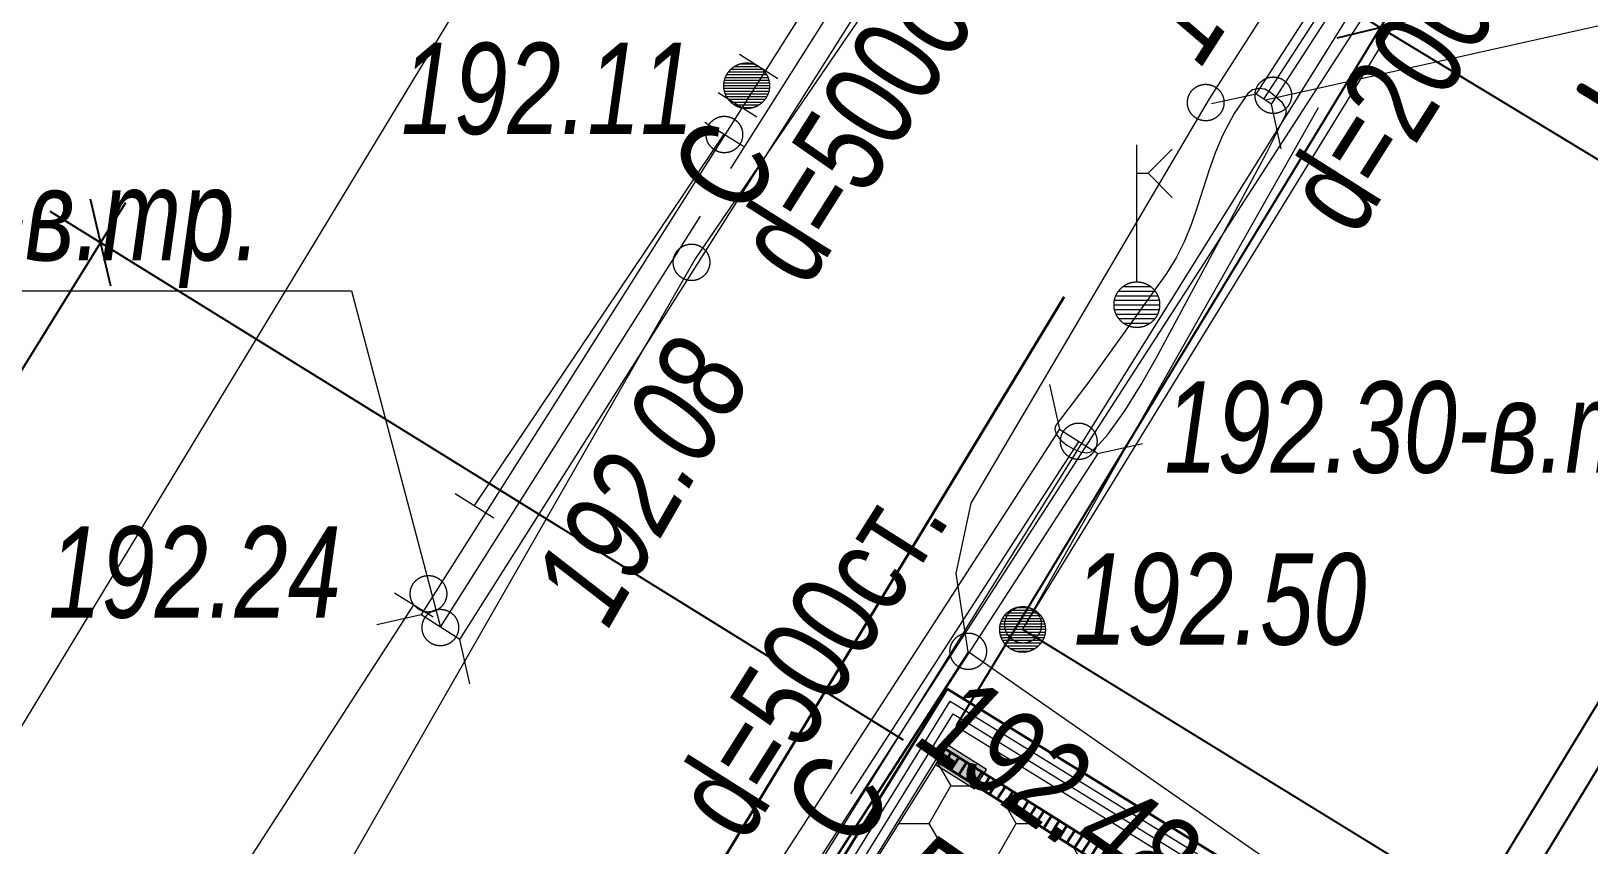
# Model space of a CAD drawing. Header units: millimetres. Extents: x -38151500 to -27467627, y -20617104 to -20349562.
# Drawn here: x -32391989 to -32374934, y -20468210 to -20459298 of the extents above; entities that cross this region are included whole.
import ezdxf
from ezdxf.xclip import XClip

# ---------------------------------------------------------------- set-up
doc = ezdxf.new("R2010")
doc.units = ezdxf.units.MM
doc.header["$MEASUREMENT"] = 0
doc.header["$XCLIPFRAME"] = 0
for name, color, linetype in [('!!! ПОДОСНОВА', 7, 'Continuous'), ('ЛИВНЕВКА лотки', 7, 'Continuous'), ('Новый_РАЗМЕРЫ', 7, 'Continuous')]:
    doc.layers.add(name, color=color, linetype=linetype)
for name, color, linetype, lineweight in [('ЛИВНЕВКА лотки_Ном._пера__220', 220, 'Continuous', 13), ('ЛИВНЕВКА лотки_Ном._пера__5', 5, 'Continuous', 30), ('Новый_ГП_Граница участка_Ном._пера__1', 1, 'Continuous', 40), ('Новый_ГП_Дороги_проезды_Ном._пера__16', 16, 'Continuous', 20), ('Новый_ГП_Ограждение_Ном._пера__152', 152, 'Continuous', 18), ('Новый_РАЗМЕРЫ_Ном._пера__7', 7, 'Continuous', 25), ('Чертеж_1_Новофедоровское_снт 28_07$0$tp_Дороги_Ном._пера__253', 252, 'Continuous', 18), ('Чертеж_1_Новофедоровское_снт 28_07$0$tp_отметки_новые_Ном._пера__253', 252, 'Continuous', 18), ('Чертеж_1_Новофедоровское_снт 28_07$0$tp_трубы под дорогой_Ном._пера__253', 252, 'Continuous', 18), ('Чертеж_1_Новофедоровское_снт 28_07$0$U_ТЕКСТ_БЕЛЫЙ_Ном._пера__253', 252, 'Continuous', 18), ('Чертеж_1_Новый_ГП_Топография_Ном._пера__253', 252, 'Continuous', 18), ('Чертеж_1_Новый_Новофедоровское_снт 28_07$0$tp_Дороги_Ном._пера__253', 252, 'Continuous', 18), ('Чертеж_1_Новый_Новофедоровское_снт 28_07$0$tp_канавы_Ном._пера__253', 252, 'Continuous', 18), ('Чертеж_1_Новый_Новофедоровское_снт 28_07$0$tp_ЛЭП нн_Ном._пера__253', 252, 'Continuous', 18), ('Чертеж_1_Новый_Новофедоровское_снт 28_07$0$tp_Ограждения ДЕР_Ном._пера__253', 252, 'Continuous', 18), ('Чертеж_1_Новый_Новофедоровское_снт 28_07$0$tp_Ограждения мет_Ном._пера__253', 252, 'Continuous', 18), ('Чертеж_1_Новый_Новофедоровское_снт 28_07$0$tp_Ограждения рабица_Ном._пера__253', 252, 'Continuous', 18), ('Чертеж_1_Новый_Новофедоровское_снт 28_07$0$tp_Ограждения_Ном._пера__253', 252, 'Continuous', 18), ('Чертеж_1_Новый_Новофедоровское_снт 28_07$0$tp_Ограждения_Ном._пера__7', 7, 'Continuous', 18), ('Чертеж_1_Новый_Новофедоровское_снт 28_07$0$tp_отметки_новые_Ном._пера__253', 252, 'Continuous', 18), ('Чертеж_1_Новый_Новофедоровское_снт 28_07$0$tp_отметки_новые_Ном._пера__7', 7, 'Continuous', 18), ('Чертеж_1_Новый_Новофедоровское_снт 28_07$0$tp_сооружения_Ном._пера__7', 7, 'Continuous', 18), ('Чертеж_1_Новый_Новофедоровское_снт 28_07$0$tp_трубы под дорогой_Ном._пера__253', 252, 'Continuous', 18), ('Чертеж_1_Новый_Новофедоровское_снт 28_07$0$U_Водосток_Ном._пера__253', 252, 'Continuous', 18), ('Чертеж_1_Новый_Новофедоровское_снт 28_07$0$U_Газопровод_Ном._пера__253', 252, 'Continuous', 18)]:
    doc.layers.add(name, color=color, linetype=linetype, lineweight=lineweight)
doc.layers.add('Новый_ГП_Благоустройство штриховка_Ном._пера__252', color=7, linetype='Continuous', lineweight=13, true_color=0x666666)
doc.layers.add('Новый_ГП_Дороги_проезды_Ном._пера__251', color=7, linetype='Continuous', lineweight=40, true_color=0x656565)
doc.styles.add('РЎР“Р•РќР•Р\xa0РР\xa0_РЎРўРР›Р¬_1', font='arial.ttf', dxfattribs={"width": 0.75})
doc.styles.add('РЎР“Р•РќР•Р\xa0РР\xa0_РЎРўРР›Р¬_3', font='arial.ttf', dxfattribs={"width": 0.749999})
doc.styles.add('РЎР“Р•РќР•Р\xa0РР\xa0_РЎРўРР›Р¬_7', font='')
doc.styles.get('РЎР“Р•РќР•Р\xa0РР\xa0_РЎРўРР›Р¬_7').set_extended_font_data('GOST_type_A')
doc.dimstyles.new('СГЕНЕРИР_СТИЛЬ__2', dxfattribs={"dimtxt": 1200, "dimasz": 658.316413, "dimexe": 0.18, "dimexo": 437.5, "dimgap": 0, "dimtad": 1, "dimdec": 1, "dimlfac": 0.001, "dimzin": 0, "dimdsep": 46, "dimtxsty": 'РЎР“Р•РќР•Р\xa0РР\xa0_РЎРўРР›Р¬_7', "dimblk": 'ARROWHEAD_6', "dimblk1": 'ARROWHEAD_6', "dimblk2": 'ARROWHEAD_6', "dimcen": 0.09, "dimclrd": 7, "dimclre": 7, "dimclrt": 7, "dimadec": 1, "dimazin": 0, "dimtfac": 1, "dimtdec": 4, "dimtmove": 0, "dimatfit": 3, "dimfxl": 0, "dimtolj": 1, "dimtzin": 0, "dimarcsym": 0})

# ---------------------------------------------------------------- blocks, each defined once
blk = doc.blocks.new('Чертеж_5_1', base_point=(5709271, 0))
at = {"layer": 'Чертеж_1_Новый_ГП_Топография_Ном._пера__253', "color": 252, "lineweight": 18, "flags": 128}
for points in [[(-32412929, -20517064), (-32412889, -20517000), (-32402402, -20499900), (-32376232, -20516708), (-32364671, -20500671), (-32354755, -20487867), (-32356509, -20480650), (-32358514, -20473503), (-32364007, -20475465), (-32366862, -20474628), (-32381133, -20465849), (-32371184, -20449640), (-32378793, -20444942), (-32419824, -20512686)], [(-32381959, -20466500), (-32362559, -20478480), (-32360089, -20474480), (-32355649, -20486530), (-32365379, -20500140), (-32364519, -20500700), (-32375879, -20516190), (-32376209, -20516730), (-32376479, -20516560), (-32400959, -20500980), (-32390279, -20483870), (-32391989, -20482750)]]:
    blk.add_lwpolyline(points, close=True, dxfattribs=at)
at = {"layer": 'Чертеж_1_Новый_Новофедоровское_снт 28_07$0$tp_Дороги_Ном._пера__253', "color": 252, "lineweight": 18, "flags": 128}
for points in [[(-32381728, -20466094), (-32381862, -20465239), (-32381696, -20464466), (-32379086, -20460039), (-32366781, -20440842), (-32363718, -20437186), (-32361985, -20435998), (-32359869, -20435528), (-32358857, -20435446), (-32356866, -20435694), (-32354756, -20436711), (-32353956, -20437573)], [(-32379196, -20451967), (-32378363, -20452488), (-32384719, -20461790), (-32390401, -20471714), (-32391597, -20471463)]]:
    blk.add_lwpolyline(points, dxfattribs=at)
blk.add_lwpolyline([(-32383559, -20468926), (-32378627, -20472361), (-32376804, -20469524), (-32381728, -20466094)], close=True, dxfattribs=at)
at = {"layer": 'Чертеж_1_Новый_Новофедоровское_снт 28_07$0$tp_канавы_Ном._пера__253', "color": 252, "lineweight": 18, "flags": 128}
blk.add_lwpolyline([(-32380407, -20463139), (-32380766, -20463609), (-32380778, -20463634), (-32380781, -20463661), (-32380761, -20463719), (-32380714, -20463777), (-32380648, -20463831), (-32380574, -20463876), (-32380500, -20463906), (-32380435, -20463917), (-32380388, -20463904), (-32380295, -20463820), (-32380202, -20463715), (-32380014, -20463457), (-32379835, -20463167), (-32379672, -20462879), (-32378463, -20460634), (-32378251, -20460211), (-32378244, -20460178), (-32378250, -20460146), (-32378289, -20460084), (-32378419, -20459969), (-32378480, -20459935), (-32378549, -20459927), (-32378615, -20459942), (-32378666, -20459980), (-32378819, -20460198), (-32378942, -20460432), (-32379022, -20460623), (-32379091, -20460818), (-32379218, -20461213), (-32379285, -20461407), (-32379361, -20461597), (-32379451, -20461779), (-32379559, -20461951)], close=True, dxfattribs=at)
at = {"layer": 'Чертеж_1_Новый_Новофедоровское_снт 28_07$0$tp_ЛЭП нн_Ном._пера__253', "color": 252, "lineweight": 18, "flags": 128}
blk.add_lwpolyline([(-32414928, -20518699), (-32413817, -20517036), (-32393204, -20484194), (-32368167, -20444066), (-32366958, -20442473)], dxfattribs=at)
at = {"layer": 'Чертеж_1_Новый_Новофедоровское_снт 28_07$0$tp_Ограждения ДЕР_Ном._пера__253', "color": 252, "lineweight": 18, "flags": 128}
for points in [[(-32387136, -20464494), (-32384402, -20460426)], [(-32391597, -20471463), (-32387800, -20465581)]]:
    blk.add_lwpolyline(points, dxfattribs=at)
at = {"layer": 'Чертеж_1_Новый_Новофедоровское_снт 28_07$0$tp_Ограждения мет_Ном._пера__253', "color": 252, "lineweight": 18, "flags": 128}
blk.add_lwpolyline([(-32377896, -20460137), (-32381134, -20465851)], dxfattribs=at)
at = {"layer": 'Чертеж_1_Новый_Новофедоровское_снт 28_07$0$tp_Ограждения рабица_Ном._пера__253', "color": 252, "lineweight": 18, "flags": 128}
blk.add_lwpolyline([(-32381134, -20465851), (-32366862, -20474628), (-32364007, -20475465)], dxfattribs=at)
at = {"layer": 'Чертеж_1_Новый_Новофедоровское_снт 28_07$0$tp_Ограждения_Ном._пера__253', "color": 252, "lineweight": 18, "flags": 128}
for points in [[(-32384235, -20459551), (-32383812, -20459817)], [(-32384466, -20459971), (-32384043, -20460237)], [(-32384613, -20460293), (-32384190, -20460559)], [(-32387347, -20464361), (-32386924, -20464627)], [(-32388011, -20465448), (-32387588, -20465714)]]:
    blk.add_lwpolyline(points, dxfattribs=at)
at = {"layer": 'Чертеж_1_Новый_Новофедоровское_снт 28_07$0$tp_Ограждения_Ном._пера__7', "color": 7, "lineweight": 18}
for p, q in [((-32384353, -20459744), (-32383958, -20459744)), ((-32384326, -20459714), (-32383985, -20459714)), ((-32384287, -20459684), (-32384024, -20459684)), ((-32384216, -20459654), (-32384096, -20459654)), ((-32384404, -20459894), (-32383905, -20459894)), ((-32384403, -20459924), (-32383908, -20459924)), ((-32384402, -20459864), (-32383908, -20459864)), ((-32384397, -20459834), (-32383914, -20459834)), ((-32384386, -20459804), (-32383923, -20459804)), ((-32384372, -20459774), (-32383937, -20459774)), ((-32384398, -20459954), (-32383912, -20459954)), ((-32384388, -20459984), (-32383921, -20459984)), ((-32384374, -20460014), (-32383936, -20460014)), ((-32384356, -20460044), (-32383955, -20460044)), ((-32384330, -20460074), (-32383981, -20460074)), ((-32384293, -20460104), (-32384018, -20460104)), ((-32384229, -20460134), (-32384079, -20460134)), ((-32381351, -20465729), (-32380916, -20465729)), ((-32381332, -20465699), (-32380937, -20465699)), ((-32381305, -20465669), (-32380964, -20465669)), ((-32381266, -20465639), (-32381003, -20465639)), ((-32381195, -20465609), (-32381075, -20465609)), ((-32381383, -20465849), (-32380884, -20465849)), ((-32381382, -20465879), (-32380887, -20465879)), ((-32381381, -20465819), (-32380887, -20465819)), ((-32381377, -20465909), (-32380891, -20465909)), ((-32381376, -20465789), (-32380893, -20465789)), ((-32381365, -20465759), (-32380902, -20465759)), ((-32381367, -20465939), (-32380900, -20465939)), ((-32381353, -20465969), (-32380915, -20465969)), ((-32381335, -20465999), (-32380934, -20465999)), ((-32381309, -20466029), (-32380960, -20466029)), ((-32381272, -20466059), (-32380997, -20466059)), ((-32381208, -20466089), (-32381058, -20466089))]:
    blk.add_line(p, q, dxfattribs=at)
for centre in [(-32384155, -20459896), (-32381134, -20465851)]:
    blk.add_circle(centre, 250, dxfattribs=at)
at = {"layer": 'Чертеж_1_Новый_Новофедоровское_снт 28_07$0$tp_отметки_новые_Ном._пера__253', "color": 252, "lineweight": 18, "flags": 128}
for points in [[(-32365989, -20458862), (-32373149, -20458862), (-32378476, -20460053)], [(-32395724, -20462142), (-32388483, -20462142), (-32387507, -20465827)]]:
    blk.add_lwpolyline(points, dxfattribs=at)
at = {"layer": 'Чертеж_1_Новый_Новофедоровское_снт 28_07$0$tp_отметки_новые_Ном._пера__7', "color": 7, "lineweight": 18}
for centre in [(-32379129, -20460080), (-32378389, -20460000), (-32384399, -20460430), (-32384759, -20461830), (-32380519, -20463790), (-32387639, -20465460), (-32387509, -20465830), (-32381129, -20465800), (-32381729, -20466090)]:
    blk.add_circle(centre, 200, dxfattribs=at)
at = {"layer": 'Чертеж_1_Новый_Новофедоровское_снт 28_07$0$tp_сооружения_Ном._пера__7', "color": 7, "lineweight": 18}
for p, q in [((-32379883, -20462044), (-32379883, -20460544)), ((-32379760, -20460853), (-32379495, -20461118)), ((-32380083, -20462146), (-32379682, -20462146)), ((-32380034, -20462096), (-32379731, -20462096)), ((-32380132, -20462296), (-32379633, -20462296)), ((-32380128, -20462246), (-32379638, -20462246)), ((-32380112, -20462196), (-32379653, -20462196)), ((-32380127, -20462346), (-32379638, -20462346)), ((-32380111, -20462396), (-32379655, -20462396)), ((-32380081, -20462446), (-32379684, -20462446)), ((-32380030, -20462496), (-32379735, -20462496))]:
    blk.add_line(p, q, dxfattribs=at)
at = {"layer": 'Чертеж_1_Новый_Новофедоровское_снт 28_07$0$tp_сооружения_Ном._пера__7', "color": 7, "lineweight": 18, "flags": 128}
blk.add_lwpolyline([(-32379883, -20460853), (-32379760, -20460853), (-32379495, -20460589)], dxfattribs=at)
at = {"layer": 'Чертеж_1_Новый_Новофедоровское_снт 28_07$0$tp_сооружения_Ном._пера__7', "color": 7, "lineweight": 18}
blk.add_circle((-32379883, -20462294), 250, dxfattribs=at)
at = {"layer": 'Чертеж_1_Новый_Новофедоровское_снт 28_07$0$tp_трубы под дорогой_Ном._пера__253', "color": 252, "lineweight": 18, "flags": 128}
for points in [[(-32378577, -20459988), (-32376090, -20456148)], [(-32387718, -20465693), (-32381766, -20456282)], [(-32378409, -20460097), (-32375923, -20456256)], [(-32387295, -20465961), (-32381343, -20456550)], [(-32378304, -20460586), (-32378409, -20460097), (-32378577, -20459988), (-32379066, -20460093)], [(-32380841, -20463168), (-32380731, -20463656), (-32380309, -20463924), (-32379821, -20463814)], [(-32380731, -20463656), (-32385935, -20471700)], [(-32380309, -20463924), (-32385513, -20471968)], [(-32387186, -20466447), (-32387295, -20465959), (-32387718, -20465692), (-32388205, -20465801)]]:
    blk.add_lwpolyline(points, dxfattribs=at)
at = {"layer": 'Чертеж_1_Новый_Новофедоровское_снт 28_07$0$U_Водосток_Ном._пера__253', "color": 252, "lineweight": 18, "flags": 128}
for points in [[(-32384329, -20460802), (-32381555, -20456416)], [(-32378493, -20460043), (-32376836, -20457484)], [(-32387507, -20465827), (-32384660, -20461325)], [(-32380519, -20463788), (-32383018, -20467651)]]:
    blk.add_lwpolyline(points, dxfattribs=at)
at = {"layer": 'Чертеж_1_Новый_Новофедоровское_снт 28_07$0$U_Газопровод_Ном._пера__253', "color": 252, "lineweight": 18, "flags": 128}
blk.add_lwpolyline([(-32414247, -20516227), (-32391799, -20481445), (-32371248, -20449601), (-32363130, -20437023), (-32363412, -20437169), (-32361082, -20435962), (-32355851, -20437583)], dxfattribs=at)
at = {"layer": 'Чертеж_1_Новофедоровское_снт 28_07$0$tp_Дороги_Ном._пера__253', "color": 252, "lineweight": 18, "insert": (-32382777, -20468845), "char_height": 1000, "attachment_point": 7, "rotation": 325.1439, "style": 'РЎР“Р•РќР•Р\xa0РР\xa0_РЎРўРР›Р¬_1'}
blk.add_mtext('\\A1;{\\pql;\\fArial|b0|i1|c204|p0;\\W0.750000;Бет.пл.}', dxfattribs=at)
at = {"layer": 'Чертеж_1_Новофедоровское_снт 28_07$0$tp_отметки_новые_Ном._пера__253', "color": 252, "lineweight": 18, "char_height": 1000, "attachment_point": 7, "style": 'РЎР“Р•РќР•Р\xa0РР\xa0_РЎРўРР›Р¬_1'}
for s, insert, rotation in [('\\A1;{\\pql;\\fArial|b0|i1|c204|p0;\\W0.750000;192.38}', (-32379170, -20459714), 57.3407), ('\\A1;{\\pql;\\fArial|b0|i1|c204|p0;\\W0.750000;192.08}', (-32385663, -20465868), 60.2066), ('\\A1;{\\pql;\\fArial|b0|i1|c204|p0;\\W0.750000;192.48}', (-32382337, -20467118), 325.1394)]:
    blk.add_mtext(s, dxfattribs=dict(at, insert=insert, rotation=rotation))
for s, insert in [('\\A1;{\\pql;\\fArial|b0|i1|c204|p0;\\W0.750000;192.11}', (-32387939, -20460440)), ('\\A1;{\\pql;\\fArial|b0|i1|c204|p0;\\W0.750000;192.16-в.тр.}', (-32395610, -20462110)), ('\\A1;{\\pql;\\fArial|b0|i1|c204|p0;\\W0.750000;192.30-в.тр.}', (-32379583, -20464436)), ('\\A1;{\\pql;\\fArial|b0|i1|c204|p0;\\W0.750000;192.24}', (-32391801, -20465736)), ('\\A1;{\\pql;\\fArial|b0|i1|c204|p0;\\W0.750000;192.50}', (-32380573, -20466031))]:
    blk.add_mtext(s, dxfattribs=dict(at, insert=insert))
at = {"layer": 'Чертеж_1_Новофедоровское_снт 28_07$0$tp_трубы под дорогой_Ном._пера__253', "color": 252, "lineweight": 18, "char_height": 1000, "attachment_point": 7, "rotation": 57.6886, "style": 'РЎР“Р•РќР•Р\xa0РР\xa0_РЎРўРР›Р¬_3'}
for s, insert in [('\\A1;{\\pql;\\fArial|b0|i0|c204|p0;\\W0.749999;d=200ст.}', (-32377472, -20461584)), ('\\A1;{\\pql;\\fArial|b0|i0|c204|p0;\\W0.749999;d=500ст.}', (-32383487, -20462142)), ('\\A1;{\\pql;\\fArial|b0|i0|c204|p0;\\W0.749999;d=500ст.}', (-32384165, -20468221))]:
    blk.add_mtext(s, dxfattribs=dict(at, insert=insert))
at = {"layer": 'Чертеж_1_Новофедоровское_снт 28_07$0$U_ТЕКСТ_БЕЛЫЙ_Ном._пера__253', "color": 252, "lineweight": 18, "char_height": 1000, "attachment_point": 7, "rotation": 57.6886, "style": 'РЎР“Р•РќР•Р\xa0РР\xa0_РЎРўРР›Р¬_3'}
for insert in [(-32384173, -20461371), (-32382933, -20468304)]:
    blk.add_mtext('\\A1;{\\pql;\\fArial|b0|i0|c204|p0;\\W0.749999;С}', dxfattribs=dict(at, insert=insert))
blk = doc.blocks.new('Стена_25_5', base_point=(-32376787, -20470433))
at = {"layer": 'ЛИВНЕВКА лотки_Ном._пера__5', "linetype": 'Continuous', "lineweight": 30}
h = blk.add_hatch(dxfattribs=at)
h.set_pattern_fill('Настил_01_90_гр_0005', color=5, style=0, pattern_type=2)
h.set_pattern_definition([(237.78136, (-32353105.87, -20487316.09), (-84.60198, 53.31515), [])])
h.paths.add_polyline_path([(-32376923, -20470347), (-32381980, -20467160), (-32382065, -20467296), (-32377007, -20470483)])
at = {"layer": 'ЛИВНЕВКА лотки_Ном._пера__5', "color": 5, "lineweight": 30, "flags": 128}
for points in [[(-32381980, -20467160), (-32382065, -20467296)], [(-32376923, -20470347), (-32381980, -20467160)], [(-32382065, -20467296), (-32377007, -20470483)]]:
    blk.add_lwpolyline(points, dxfattribs=at)
blk = doc.blocks.new('Стена_28_5', base_point=(-32381980, -20467160))
at = {"layer": 'ЛИВНЕВКА лотки_Ном._пера__220', "linetype": 'Continuous', "lineweight": 13}
blk.add_hatch(color=220, dxfattribs=at).paths.add_polyline_path([(-32382086, -20467330), (-32381662, -20467595), (-32381529, -20467383), (-32381953, -20467118)])
at = {"layer": 'ЛИВНЕВКА лотки_Ном._пера__220', "color": 220, "lineweight": 13, "flags": 128}
for points in [[(-32381953, -20467118), (-32382086, -20467330)], [(-32381529, -20467383), (-32381953, -20467118)], [(-32382086, -20467330), (-32381662, -20467595)], [(-32381662, -20467595), (-32381529, -20467383)]]:
    blk.add_lwpolyline(points, dxfattribs=at)
blk = doc.blocks.new('*D86', base_point=(-32353106, -20487316))
at = {"layer": 'Новый_РАЗМЕРЫ_Ном._пера__7', "color": 7, "lineweight": 25}
for p, q in [((-32382437, -20467065), (-32391780, -20461273)), ((-32391116, -20462092), (-32391340, -20461138)), ((-32391228, -20461615), (-32390954, -20461174)), ((-32398646, -20473580), (-32391228, -20461615)), ((-32389854, -20479030), (-32399198, -20473238)), ((-32398758, -20473103), (-32398534, -20474057)), ((-32398919, -20474022), (-32398646, -20473580))]:
    blk.add_line(p, q, dxfattribs=at)
at = {"layer": 'Новый_РАЗМЕРЫ_Ном._пера__7', "color": 7, "lineweight": 25, "insert": (-32395680, -20468341), "char_height": 1200, "attachment_point": 7, "rotation": 58.2038, "style": 'РЎР“Р•РќР•Р\xa0РР\xa0_РЎРўРР›Р¬_7'}
blk.add_mtext('\\A1;{\\pql;\\fGOST_type_A|b0|i0|c0|p0;\\W1.000000;14,1}', dxfattribs=at)
blk = doc.blocks.new('ARROWHEAD_6')
at = {"color": 0, "linetype": 'Continuous', "lineweight": 0}
for p, q in [((-0.5, -0.5), (0.5, 0.5)), ((0, 0), (-1, 0))]:
    blk.add_line(p, q, dxfattribs=at)
blk = doc.blocks.new('*D89', base_point=(-32353106, -20487316))
at = {"layer": 'Новый_РАЗМЕРЫ_Ном._пера__7', "color": 7, "lineweight": 25}
for p, q in [((-32371543, -20461946), (-32377447, -20471667)), ((-32372356, -20462617), (-32371404, -20462385)), ((-32365498, -20466377), (-32371880, -20462501)), ((-32365974, -20466494), (-32365022, -20466261))]:
    blk.add_line(p, q, dxfattribs=at)
at = {"layer": 'Новый_РАЗМЕРЫ_Ном._пера__7', "color": 7, "lineweight": 25, "insert": (-32369293, -20463792), "char_height": 1200, "attachment_point": 7, "rotation": 328.725, "style": 'РЎР“Р•РќР•Р\xa0РР\xa0_РЎРўРР›Р¬_7'}
blk.add_mtext('\\A1;{\\pql;\\fGOST_type_A|b0|i0|c0|p0;\\W1.000000;7,5}', dxfattribs=at)
blk = doc.blocks.new('*D90', base_point=(-32353106, -20487316))
at = {"layer": 'Новый_РАЗМЕРЫ_Ном._пера__7', "color": 7, "lineweight": 25}
for p, q in [((-32372671, -20462426), (-32371719, -20462193)), ((-32371880, -20462501), (-32372195, -20462309)), ((-32372356, -20462617), (-32371404, -20462385))]:
    blk.add_line(p, q, dxfattribs=at)
blk = doc.blocks.new('*D91', base_point=(-32353106, -20487316))
at = {"layer": 'Новый_РАЗМЕРЫ_Ном._пера__7', "color": 7, "lineweight": 25}
for p, q in [((-32376879, -20458705), (-32381861, -20466907)), ((-32377216, -20459260), (-32377660, -20458990)), ((-32376740, -20459144), (-32377692, -20459376)), ((-32372195, -20462309), (-32377216, -20459260)), ((-32371858, -20461754), (-32376891, -20470040)), ((-32372671, -20462426), (-32371719, -20462193)), ((-32371880, -20462501), (-32372195, -20462309))]:
    blk.add_line(p, q, dxfattribs=at)
at = {"layer": 'Новый_РАЗМЕРЫ_Ном._пера__7', "color": 7, "lineweight": 25, "char_height": 1200, "attachment_point": 7, "rotation": 328.725, "style": 'РЎР“Р•РќР•Р\xa0РР\xa0_РЎРўРР›Р¬_7'}
for s, insert in [('\\A1;{\\pql;\\fGOST_type_A|b0|i0|c0|p0;\\W1.000000;5,9}', (-32375310, -20460137)), ('\\A1;{\\pql;\\fGOST_type_A|b0|i0|c0|p0;\\W1.000000;0,4}', (-32371806, -20460300))]:
    blk.add_mtext(s, dxfattribs=dict(at, insert=insert))

msp = doc.modelspace()

# ---------------------------------------------------------------- hatches: boundary and pattern name
at = {"layer": 'Новый_ГП_Благоустройство штриховка_Ном._пера__252', "linetype": 'Continuous', "lineweight": 13, "true_color": 0x666666}
h = msp.add_hatch(dxfattribs=at)
h.set_pattern_fill('HONEY_0005', color=251, style=0, pattern_type=2)
h.set_pattern_definition([(0, (5709271.23, 0), (714.375, 412.4445968), [476.25, -952.5]), (120, (5709271.23, 0), (-714.3749984, 412.4445995), [476.25, -952.5]), (60, (5709271.23, 0), (1.6e-06, 824.8891962), [0, -952.5, 476.25, 0, 0, 0])])
h.paths.add_polyline_path([(-32389403.78, -20479133.13), (-32384155.53, -20482413.06), (-32381666.21, -20478429.29), (-32381886.57, -20478291.3), (-32377000.32, -20470488.5), (-32382065.02, -20467295.73), (-32384195.28, -20470694.63)])

# ---------------------------------------------------------------- linework, layer by layer
at = {"layer": 'Новый_ГП_Благоустройство штриховка_Ном._пера__252', "color": 251, "lineweight": 13, "true_color": 0x666666, "flags": 128}
msp.add_lwpolyline([(-32389403.78, -20479133.13), (-32384155.53, -20482413.06), (-32381666.21, -20478429.29), (-32381886.57, -20478291.3), (-32377000.32, -20470488.5), (-32382065.02, -20467295.73), (-32384195.28, -20470694.63)], close=True, dxfattribs=at)
at = {"layer": 'Новый_ГП_Граница участка_Ном._пера__1', "color": 1, "lineweight": 40}
msp.add_lwpolyline([(-32381958.77, -20466500), (-32362558.77, -20478480), (-32360088.77, -20474480), (-32355648.77, -20486530), (-32365378.77, -20500140), (-32364518.77, -20500700), (-32375878.77, -20516190), (-32376208.77, -20516730), (-32376478.77, -20516560), (-32400958.77, -20500980), (-32390278.77, -20483870), (-32391988.77, -20482750)], close=True, dxfattribs=at)
at = {"layer": 'Новый_ГП_Дороги_проезды_Ном._пера__16', "color": 16, "lineweight": 20}
msp.add_lwpolyline([(-32386830.63, -20474964.28), (-32389403.78, -20479133.13), (-32384155.53, -20482413.06), (-32381666.21, -20478429.29), (-32381886.61, -20478291.36), (-32377000.32, -20470488.5), (-32382065.02, -20467295.73), (-32384195.28, -20470694.63), (-32384194.29, -20470693.03), (-32386820.95, -20474948.59)], close=True, dxfattribs=at)
at = {"layer": 'Новый_ГП_Дороги_проезды_Ном._пера__251', "color": 251, "lineweight": 40, "true_color": 0x656565}
msp.add_lwpolyline([(-32380680.21, -20462208.36), (-32384866.88, -20469125.47, 0.37219081), (-32384642.28, -20470413.66), (-32384449.09, -20470534.66)], format="xyb", dxfattribs=at)
at = {"layer": 'Новый_ГП_Ограждение_Ном._пера__152', "color": 152, "lineweight": 18}
msp.add_lwpolyline([(-32399756.41, -20499620.31), (-32400546.81, -20500886.58), (-32376306.25, -20516314.19), (-32376128.16, -20516022.78), (-32364948.25, -20500778.34), (-32365805.04, -20500220.42), (-32355985.17, -20486484.71), (-32360157.24, -20475161.87), (-32362461.13, -20478892.88), (-32381861.08, -20466912.91), (-32384195.28, -20470694.63), (-32384364.48, -20470587.99), (-32381926.21, -20466637.64), (-32362526.22, -20478617.63), (-32360111.59, -20474707.29), (-32355760.9, -20486514.9), (-32365520.86, -20500166.81), (-32364661.93, -20500726.11), (-32375961.9, -20516134.26), (-32376241.8, -20516592.28), (-32400821.45, -20500948.86), (-32399926.02, -20499514.33), (-32399756.54, -20499620.23)], dxfattribs=at)
msp.add_lwpolyline([(-32381893.65, -20466775.27), (-32362493.68, -20478755.25), (-32360134.41, -20474934.58), (-32355873.04, -20486499.81), (-32365662.95, -20500193.61), (-32364805.09, -20500752.22), (-32376045.03, -20516078.52), (-32376274.02, -20516453.24), (-32400684.13, -20500917.72), (-32390005.49, -20483809.91), (-32391716.31, -20482689.37)], close=True, dxfattribs=at)

# ---------------------------------------------------------------- block references
at = {"layer": '!!! ПОДОСНОВА', "color": 252, "lineweight": 40}
ref = msp.add_blockref('Чертеж_5_1', (5709271.23, 0), dxfattribs=at)
XClip(ref).set_block_clipping_path([(-32447502.6966846101, -20418838.4532491304), (-32447502.6966846101, -20510095.8116091713), (-32424922.1270352304, -20510095.8116091713), (-32419528.9893509001, -20521215.6831232607), (-32334163.1257211715, -20521215.6831232607), (-32334163.1257211715, -20418721.7424019799)])
at = {"layer": 'ЛИВНЕВКА лотки', "color": 220, "lineweight": 13}
msp.add_blockref('Стена_28_5', (-32381979.71, -20467160.37), dxfattribs=at)
at = {"layer": 'ЛИВНЕВКА лотки', "color": 5, "lineweight": 30}
msp.add_blockref('Стена_25_5', (-32376787.35, -20470432.53), dxfattribs=at)

# ---------------------------------------------------------------- dimensions: what is measured, and where the dimension line sits
at = {"layer": 'Новый_РАЗМЕРЫ', "color": 7, "lineweight": 25}
for base, p1, p2, angle, picture, middle, turn in [((-32377216.11, -20459259.8), (-32377118.31, -20470414.13), (-32382088.31, -20467281.05), 148.725023, '*D91', (-32374060.62, -20460193.66), 328.725023), ((-32372195.42, -20462309.43), (-32377674.53, -20472041.01), (-32377118.31, -20470414.13), 148.725023, '*D90', (-32370556.76, -20460356.31), 328.725023), ((-32391228.05, -20461615.24), (-32389482.56, -20479260.77), (-32382065.02, -20467295.73), 58.203778, '*D86', (-32395371.11, -20466704.05), 58.203778), ((-32371879.88, -20462501.09), (-32370836.27, -20475165.87), (-32377674.53, -20472041.01), 148.725023, '*D89', (-32368043.84, -20463848.33), 328.725023)]:
    dim = msp.add_linear_dim(base=base, p1=p1, p2=p2, angle=angle, dimstyle='СГЕНЕРИР_СТИЛЬ__2', dxfattribs=at)
    dim.commit()
    dim.dimension.update_dxf_attribs({"geometry": picture, "text_midpoint": middle, "dimtype": 160, "text_rotation": turn})

doc.saveas('drawing.dxf')
